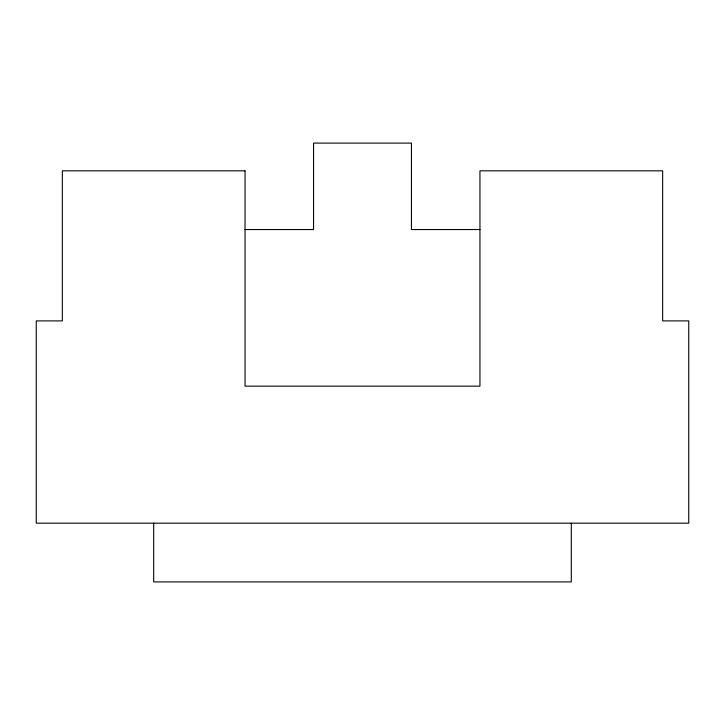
<?xml version="1.0" encoding="UTF-8"?>
<svg xmlns="http://www.w3.org/2000/svg" width="725" height="725" viewBox="0 0 725 725"><rect width="100%" height="100%" fill="white"/><g stroke="black" fill="none" stroke-linecap="round" stroke-linejoin="round"><path stroke-width="1.09" d="M245.05 229.553L313.562 229.553L313.562 143.097L411.438 143.097L411.438 229.553L479.95 229.553M571.3 523.178L571.3 581.903L153.7 581.903L153.7 523.178M245.05 170.828L62.35 170.828L62.35 320.903L36.25 320.903L36.25 523.178L688.75 523.178L688.75 320.903L662.65 320.903L662.65 170.828L479.95 170.828L479.95 386.153L245.05 386.153L245.05 170.828"/></g></svg>
